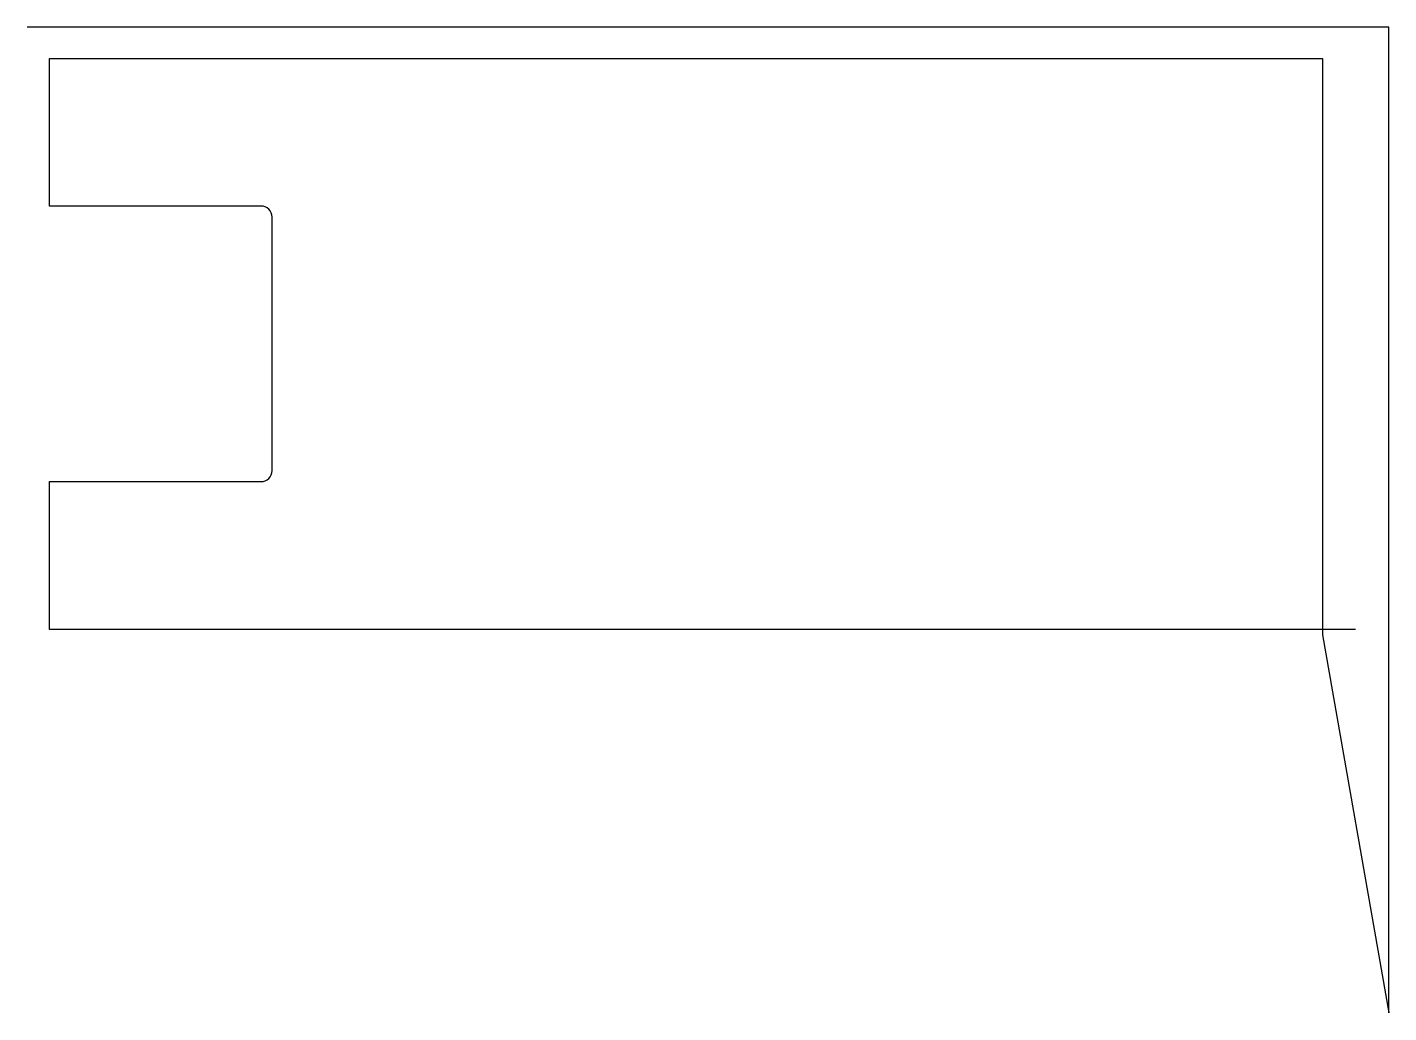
# Model space of a CAD drawing. Header units: metres. Extents: x 600 to 1835, y 0 to 894.
import ezdxf

# ---------------------------------------------------------------- set-up
doc = ezdxf.new("R2010")
doc.units = ezdxf.units.M

msp = doc.modelspace()

# ---------------------------------------------------------------- linework, layer by layer
at = {"layer": 'TOOL_0'}
for p, q in [((601.077, 894.071), (600.077, 894.071)), ((1835.351, 894.071), (601.077, 894.071)), ((1835.351, 1), (1835.351, 894.071)), ((620.165, 731.839), (620.165, 865.839)), ((620.165, 865.839), (1775.165, 865.839)), ((1775.165, 865.839), (1775.165, 347.839)), ((812.165, 731.839), (620.165, 731.839)), ((822.165, 491.839), (822.165, 721.839)), ((620.165, 347.839), (620.165, 481.839)), ((620.165, 481.839), (812.165, 481.839)), ((1775.165, 347.839), (620.165, 347.839)), ((1805.165, 347.839), (1775.165, 347.839)), ((1775.165, 347.839), (1775.165, 342.839)), ((1775.165, 342.839), (1835.351, 0)), ((1835.351, 0), (1835.351, 1)), ((1835.351, 1), (1835.351, 0)), ((1835.351, 0), (1835.351, 1))]:
    msp.add_line(p, q, dxfattribs=at)
for centre, start, end in [((812.165, 721.839), 0, 90), ((812.165, 491.839), 270, 0)]:
    msp.add_arc(centre, 10, start, end, dxfattribs=at)

doc.saveas('drawing.dxf')
